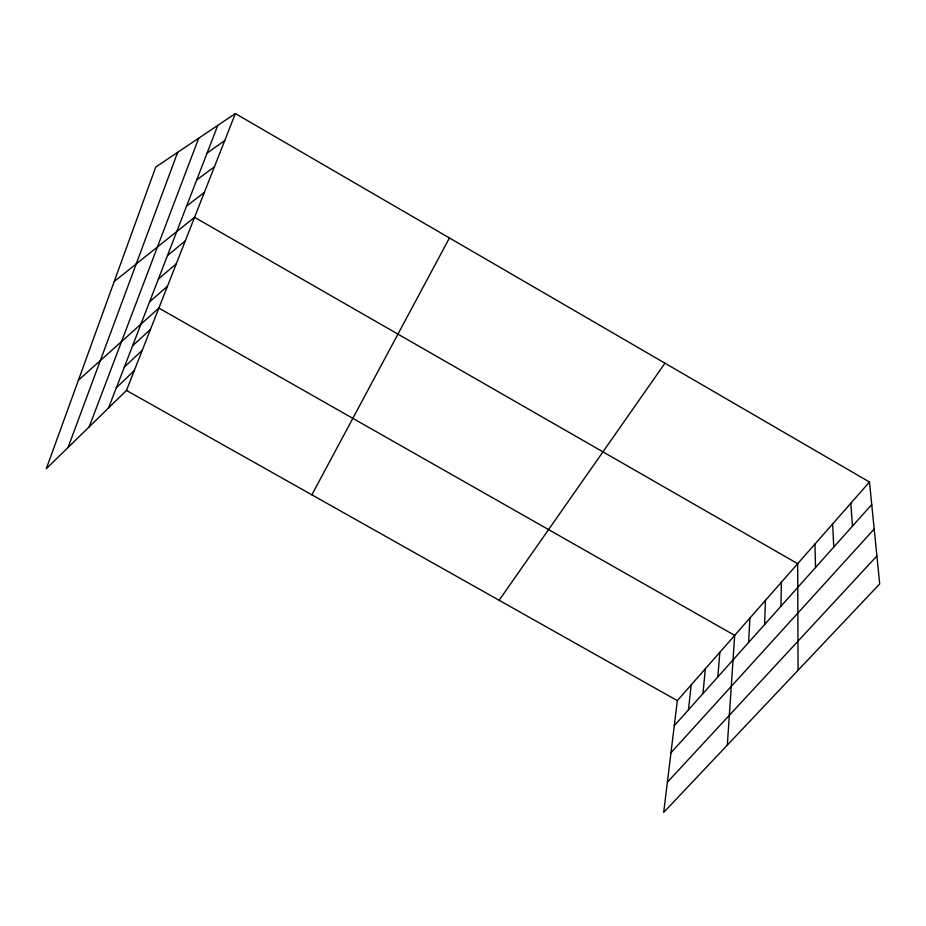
<?xml version="1.0" encoding="UTF-8"?>
<svg xmlns="http://www.w3.org/2000/svg" width="926" height="926" viewBox="0 0 926 926"><rect width="100%" height="100%" fill="white"/><g stroke="black" fill="none" stroke-linecap="round" stroke-linejoin="round"><path stroke-width="1.39" d="M780.977 606.206L781.359 582.269M764.61 624.552L765.432 600.407M748.625 642.447L749.875 618.105M727.338 745.106L734.677 635.386L158.867 308.08L78.397 380.25M717.824 676.952L719.849 652.274M702.961 693.597L705.346 668.769M688.458 709.848L691.19 684.881M869.479 482.018L677.334 700.635L663.699 812.426L879.7 583.912L869.479 482.018L235.366 113.574L155.73 167.074L46.3 468.741L126.48 390.436L235.366 113.574M68.049 447.501L177.642 152.35M89.174 426.874L198.696 138.206M108.539 407.961L217.807 125.369M311.865 494.831L449.434 237.959M499.114 600.279L664.972 363.189M674.278 725.729L871.736 504.554M670.98 752.745L874.19 529.047M667.391 782.181L876.899 555.97M116.34 387.762L134.293 370.574M124.339 367.078L142.291 350.236M132.534 345.884L150.475 329.413M149.549 301.888L167.467 286.227M158.392 279.039L176.276 263.829M167.456 255.599L185.304 240.864M114.211 281.516L194.564 217.321L797.691 563.691L798.062 670.274M186.589 206.093L204.357 192.423M196.706 179.933L214.415 166.854M207.111 153.033L224.74 140.578M126.48 390.436L677.334 700.635M850.82 503.246L852.487 526.118M832.648 523.919L833.759 547.092M814.949 544.06L815.528 567.511"/></g></svg>
